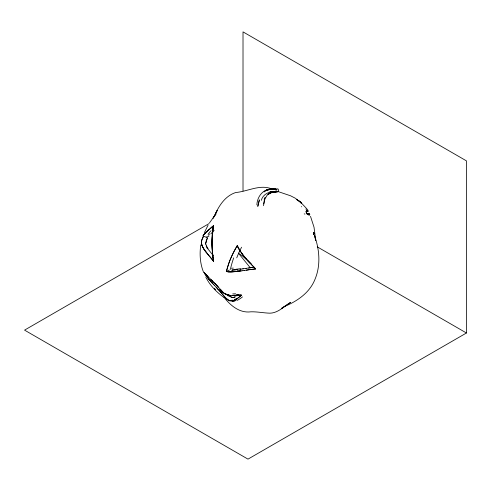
<?xml version="1.0" encoding="UTF-8"?>
<svg xmlns="http://www.w3.org/2000/svg" width="491" height="491" viewBox="0 0 491 491"><rect width="100%" height="100%" fill="white"/><g stroke="black" fill="none" stroke-linecap="round" stroke-linejoin="round"><path stroke-width="0.74" d="M306.39 212.695L306.163 211.658A5.045 1.197 67.4 0 1 306.188 211.443L306.194 211.455A4.818 1.129 67.8 0 0 306.175 211.67L306.544 212.965A1.51 0.368 65.5 0 0 306.685 213.18L306.728 213.241M205.846 243.131L206.251 240.627L207.57 237.773L203.348 236.11L203.206 235.576A19.131 2.21 -34.7 0 1 203.875 234.514L205.385 232.9M205.846 242.996L207.233 238.362M309.434 214.843L309.729 214.334M263.458 205.711L264.864 199.143L267.043 195.338L269.086 193.601L271.057 192.687L271.744 192.466L267.951 194.405L271.695 192.478L276.224 191.907M256.879 204.815C257.167 197.443 262.126 189.802 270.044 189.293L267.454 190.293M200.764 244.972C199.463 254.234 200.064 263.949 203.722 272.646M263.722 203.851L264.275 200.346M211.468 227.499L213.376 225.915C211.296 237.632 211.867 249.661 213.573 261.378A72.257 51.665 16.3 0 0 212.081 259.42L211.155 258.26M211.013 227.879L211.603 227.388A54.654 6.322 -34.7 0 1 213.389 225.915L212.069 239.663A87.238 65.272 -83.3 0 0 212.038 242.787M264.404 199.806L264.667 198.738M239.387 271.149A51.843 21.61 -11.1 0 1 237.018 271.437L230.126 271.842A14.374 5.99 -11.1 0 1 226.75 271.474L226.4 271.394L228.738 263.55A57.177 28.147 -53.6 0 1 237.263 245.696L238.172 247.679M306.777 213.303L306.869 213.419A5.217 1.043 62.8 0 0 307.237 213.837L308.477 214.727L309.784 214.647L308.692 213.812L306.967 213.806L308.692 213.812M264.434 199.051L265.091 197.364M264.17 199.364L264.643 198.174M204.422 232.556L208.018 225.24M203.219 236.852L201.918 239.731L201.457 242.038A14.073 10.059 16.3 0 0 201.66 244.334L202.832 247.335L205.189 250.956M261.31 200.316C263.213 192.828 272.48 190.416 278.029 191.674M209.571 222.773L216.015 213.818L213.082 218.25L217.2 210.51L215.107 214.622C219.127 205.281 225.572 195.756 235.729 192.521C247.574 191.521 259.788 184.143 271.48 188.802M208.534 235.244L209.534 233.919M301.302 203.427L301.314 203.041M206.152 232.163L203.753 234.661A18.91 2.185 -34.7 0 0 203.213 235.533C203.796 237.399 201.071 239.774 201.451 242.284A13.668 9.777 16.3 0 0 201.519 243.561L202.237 246.077L203.808 248.98M204.888 233.397L205.754 232.538M264.115 191.938C267.147 188.704 271.91 188.391 276.071 188.618M205.643 232.648L206.926 231.445M236.214 295.226L241.646 295.116L236.748 299.031M206.251 232.071L206.705 231.648M206.785 231.58L207.932 230.543M207.006 231.378L207.392 231.022M241.075 295.656L235.993 299.479M207.227 231.169L208.387 230.138M207.687 230.758L210.529 228.297L208.209 230.297M306.93 213.843L307.071 213.738A7.083 1.43 62.8 0 0 307.759 214.297M210.436 228.37L211.099 227.812A54.035 6.242 -34.7 0 1 213.376 225.915M210.835 228.033L211.155 227.763M264.68 191.263L265.134 190.962M238.11 294.987L237.411 295.472L238.374 294.79M237.325 295.533L236.662 295.956M284.123 306.74L281.318 308.526L290.519 302.425C284.062 306.439 278.01 313.037 269.89 313.184C263.581 312.994 257.352 311.656 251.024 311.803C239.676 313.381 230.549 305.586 224.019 297.319M236.453 299.215L232.09 300.965M209.148 223.546L24.55 330.124L247.986 459.128L466.45 332.996L466.45 160.876L243.014 31.872L243.014 190.993M236.349 299.271L234.133 300.382M309.686 214.745L308.612 214.77L307.562 214.156A6.5 1.32 63 0 1 307.09 213.665L306.188 212.094A1.706 0.43 65.6 0 1 306.163 211.891A2.836 0.687 66.8 0 1 306.188 211.707M284.682 306.384C297.491 301.106 309.809 292.562 315.038 279.213C320.862 265.293 319.537 249.422 314.449 235.496L315.756 240.553L314.013 227.161L310.496 216.341M226.4 271.394L229.401 270.007M270.228 191.858L269.829 191.975L277.034 191.41M233.391 297.503C238.608 295.275 232.004 299.093 230.592 296.681M232.501 300.885L230.15 300.958L228.37 300.296M244.088 270.492L247.887 269.915M242.775 268.847L246.144 268.344M244.334 270.455L242.327 270.756M246.372 270.148L248.833 269.774M243.217 268.78L240.891 269.123M246.009 268.362L248.747 267.969M248.428 269.841L255.608 268.902L255.295 268.565M242.149 270.78L239.381 271.167M240.952 269.117L240.252 269.215M249.459 269.688L255.608 268.902L254.657 267.89M240.167 271.063L241.161 270.922M248.624 267.988L249.655 267.841M249.446 267.871L254.283 267.294M237.552 269.565L235.306 269.817M254.467 267.276L250.269 267.761L238.368 253.092L242.456 255.964L251.527 264.133M235.244 269.823L234.931 269.854M235.115 269.835L234.808 269.86M233.084 297.552L231.077 297.012L228.61 294.76M232.311 270.05L231.881 270.068M234.723 295.281L235.57 295.251M232.225 271.836L236.871 271.474A52.746 21.985 -11.1 0 0 239.7 271.124M234.072 295.312L236.423 295.22M234.471 295.294L233.415 295.33M276.28 191.913L271.48 192.435L277.759 191.944M237.104 295.195L241.646 295.116M233.299 295.337L233.679 295.324C228.714 296.128 223.7 294.183 220.84 290.034M238.135 295.159L240.75 295.109M231.887 271.848L231.599 271.854M232.218 295.361L232.943 295.343M301.425 202.924C301.793 203.882 311.846 213.125 306.752 210.78A9.611 2.056 73 0 0 306.501 210.891A7.862 1.682 72.7 0 0 306.445 210.934M307.832 211.038C305.93 210.338 309.367 212.143 307.495 211.124M307.292 210.885L306.881 210.792A8.85 1.89 72.7 0 0 306.537 210.854L306.402 210.983A10.9 2.338 72.7 0 0 306.267 211.142A10.446 2.252 72.1 0 1 306.384 210.94L306.464 210.909A8.985 1.921 72.8 0 1 306.881 210.792M228.64 271.75L229.082 271.787A15.669 6.573 -11.1 0 0 231.255 271.854M308.09 213.671L307.569 213.634A7.156 3.026 62.5 0 0 307.292 213.689M276.415 191.539L276.071 190.692A4.382 3.327 -85.5 0 0 276.095 190.023L276.181 189.477L276.887 189.207A1.313 0.994 -85.5 0 0 277.047 189.139L277.851 188.753L278.403 189.716A0.865 0.657 -85.5 0 1 278.501 189.907L278.526 189.974A1.154 0.872 -85.5 0 1 278.569 190.373L278.139 191.116A0.957 0.724 -85.5 0 0 278.035 191.465M227.861 295.036L229.254 295.257L226.394 294.6L223.878 293.109L215.93 284.571M308.25 213.702L308.575 213.781M308.692 214.788L307.777 214.334M227.48 294.944L225.166 294.011M278.084 191.576L290.666 195.829L296.183 198.683M229.358 300.756L225.811 298.178M229.266 300.719L226.541 298.902L222.908 294.796M296.196 199.364L296.699 199.585M296.546 199.518L296.717 199.598M296.674 199.579L298.147 200.377A4.075 1.086 32.9 0 1 298.933 200.893L299.307 201.181M296.883 199.671L297.503 199.997M296.859 199.665L297.184 199.825M309.262 214.027L309.766 214.389M297.417 199.947L301.382 203.213L300.731 202.39M317.272 246.869L466.45 332.996M228.278 300.24L225.062 297.356M298.092 200.34L298.921 200.893M307.397 211.05L307.648 211.222M224.031 297.515C216.556 292.114 209.804 285.339 205.747 276.967M299.848 201.617L301.081 202.746A2.51 0.393 36.1 0 1 301.314 203.041M223.479 292.771L223.878 293.109M230.052 296.245L228.855 295.042M207.49 276.138L208.337 276.979M211.498 280.103L206.57 275.23M206.932 275.592L207.208 275.862L204.256 272.787L209.319 279.753M210.921 279.532L212.137 280.735M211.572 280.177L215.432 284.056M212.229 280.827L213.198 281.797M206.662 275.316L205.097 273.72M213.855 282.454L214.812 283.424M206.128 274.782L204.256 272.787L208.301 278.526L213.689 284.584M215.119 283.737L215.721 284.357M215.353 283.982L216.022 284.67M251.404 264.508L253.638 266.828M250.49 263.544L255.608 268.902M253.552 266.742L254.307 267.527M249.851 262.875L250.883 263.962M254.252 267.472L254.596 267.834M214.254 285.179L216.672 287.714M250.183 263.231L248.581 261.531M250.324 263.379L249.293 262.298M216.169 287.186L220.643 292.071M249.538 262.544L248.9 261.869M213.444 284.326L214.395 285.332M216.525 287.56L217.47 288.555M248.636 261.593L248.962 261.942M217.225 288.297L217.912 289.033M248.802 261.771L241.523 253.203M247.949 260.856L248.268 261.2M248.305 261.243L246.071 258.8M212.971 283.823L210.756 281.404M211.529 282.257L212.247 283.049M221.846 291.151L220.152 289.248M307.157 213.757L306.396 212.713M212.867 255.081L213.241 255.498M246.077 258.806L245.463 258.106M212.916 255.13L207.73 248.704M210.031 280.582L210.805 281.46M224.86 297.123L225.154 297.46M245.463 258.113L244.868 257.425M224.461 296.662L224.81 297.067M210.093 280.649L207.294 277.249M220.533 291.949L221.668 293.287M224.706 296.945L223.368 295.355M244.193 256.633L244.475 256.965M220.956 292.44L221.957 293.643M208.282 254.804L209.246 255.952M207.963 254.418L209.884 256.719M208.018 254.491L204.594 250.14M209.804 256.627L210.203 257.106M244.309 256.768L240.148 251.177L237.626 246.519M207.693 254.099L206.699 252.89M210.16 257.051L210.866 257.91M221.938 293.618L222.466 294.256M243.646 255.964L243.917 256.296M222.306 294.06L223.227 295.177M210.842 257.873L213.573 261.378A105.817 79.346 -83.3 0 1 212.038 243.775A87.03 65.26 -83.3 0 1 212.075 239.363L212.149 237.11A58.791 44.11 -83.3 0 1 213.309 225.903M206.392 252.503L206.729 252.92M243.37 255.627L238.362 248.065M205.177 250.938L206.41 252.527M205.772 251.717L206.073 252.104M205.975 275.451L206.601 276.329M204.618 250.171L204.047 249.342M204.072 249.379L203.305 248.17M204.796 273.683L205.373 274.573M240.295 251.41L237.276 245.696M313.645 232.47L313.78 233.532M313.657 232.574L313.786 233.642M313.81 233.949L313.823 234.52A3.934 1.252 77.2 0 0 313.829 233.968M313.817 234.078L313.823 234.465M308.992 213.769A12.852 1.534 0.4 0 1 309.183 213.843M309.483 213.837A13.423 1.669 -0.4 0 1 309.661 214.021M203.624 236.177A21.113 2.437 -34.7 0 1 204.649 233.593M213.487 261.408A104.982 78.873 -83.2 0 1 211.903 242.8M242.468 296.908A49.959 35.057 82.2 0 1 237.165 300.382M214.315 288.321A28.846 2.351 47.3 0 1 215.617 289.794M217.292 288.536A31.037 7.715 41.7 0 1 219.821 291.298M228.978 271.891A14.399 6.058 -11.2 0 1 226.29 271.468A14.595 6.113 -11.1 0 0 228.542 271.836M226.437 271.382A58.454 28.773 -53.6 0 1 237.227 245.684M203.335 248.059A16.528 11.821 16.3 0 1 201.347 242.173M229.082 271.793A16.577 6.954 -11.1 0 0 232.188 271.83A30.829 12.883 -11.1 0 0 237.773 271.339M215.463 284.24A27.201 4.388 40.8 0 1 217.992 286.94M226.013 293.802A30.743 3.633 42.9 0 1 226.339 294.729M230.985 296.177A13.349 4.137 -12.8 0 1 227.959 295.846M236.957 295.422A19.603 0.46 -2.7 0 1 238.786 295.33M234.066 300.873A20.352 11.33 -69.7 0 1 232.022 301.29M232.274 300.124A16.829 8.678 -61.7 0 1 229.45 300.517M232.268 300.234A16.86 8.629 -60.9 0 1 229.346 300.541M219.52 289.26A30.7 8.464 40.7 0 1 222.343 292.507M306.28 211.517A9.304 1.989 72.8 0 1 306.476 211.02M306.188 211.707A5.327 1.234 68.3 0 1 306.231 211.388M209.043 236.03A14.89 1.768 -39 0 1 206.545 236.865M210.835 233.9A41.091 13.318 -28.4 0 1 214.144 230.414M212.044 230.69A56.87 20.34 -25.9 0 1 213.02 229.702M208.043 234.25A41.796 15.068 -25.7 0 1 210.811 230.862M208.018 248.593A19.333 14.908 8.1 0 1 206.527 245.905A13.122 10.366 2.7 0 1 206.024 244.45M207.478 248.698A19.124 15.123 2.4 0 1 206.171 245.979M205.563 244.457A11.98 9.568 -1.1 0 1 205.711 243.119M230.377 269.436A58.632 24.943 -60.6 0 1 233.685 257.885M233.335 268.08A12.195 3.83 -13.3 0 1 231.408 268.239M236.742 257.861A57.607 31.136 -56.4 0 1 241.572 247.212M240.713 269.872A42.404 11.692 -10 0 1 237.165 270.338M235.103 269.534A15.381 2.608 -8.3 0 1 232.482 269.749M234.336 270.148A15.81 3.142 -9 0 1 231.838 270.32M236.349 298.804A27.048 11.318 -63.1 0 1 234.643 299.234M237.276 294.385A25.489 7.69 -52.5 0 1 236.251 295.073M233.36 297.35A12.741 5.824 87.9 0 1 233.072 297.466M240.394 268.687A33.676 7.85 -9.6 0 1 236.079 269.24M236.073 300.382A27.073 16.676 -80.2 0 1 234.195 301.093M234.133 300.879A21.082 11.913 -71.2 0 1 232.433 301.265M235.606 293.778A13.773 1.952 -5.6 0 1 232.722 293.906M216.549 285.185A26.391 4.394 40.6 0 1 218.17 286.947M299.872 201.341A5.462 1.307 33.3 0 1 301.204 202.562M299.105 201.009A4.726 1.197 33 0 1 299.498 201.31M306.967 211.523A16.97 3.486 -46.1 0 1 307.513 211.4M301.621 206.803A12.668 0.878 24.5 0 1 301.333 206.68M306.409 209.516A10.82 0.767 47.1 0 1 305.887 209.037M306.869 210.707A12.318 2.774 76.7 0 1 307.157 210.682M308.808 214.42A29.049 4.223 48.8 0 1 308.87 214.984M309.52 214.984A31.798 3.916 41 0 1 309.453 215.064M309.459 214.518A34.302 3.241 23.7 0 1 309.557 214.684M308.182 214.131A23.832 2.173 12.3 0 1 308.649 214.364M307.704 213.978A16.841 1.639 5.9 0 1 308.618 214.266M304.211 213.898A13.441 1.221 6.3 0 1 304.991 214.039M314.05 232.844A9.452 3.756 75.4 0 1 314.13 233.642M258.456 203.624L257.793 206.386L259.377 199.868L258.456 203.624M267.62 189.882L266.122 190.287L269.393 189.483L267.62 189.882M272.935 189.188L269.774 189.354L276.629 189.268L272.935 189.188"/></g></svg>
